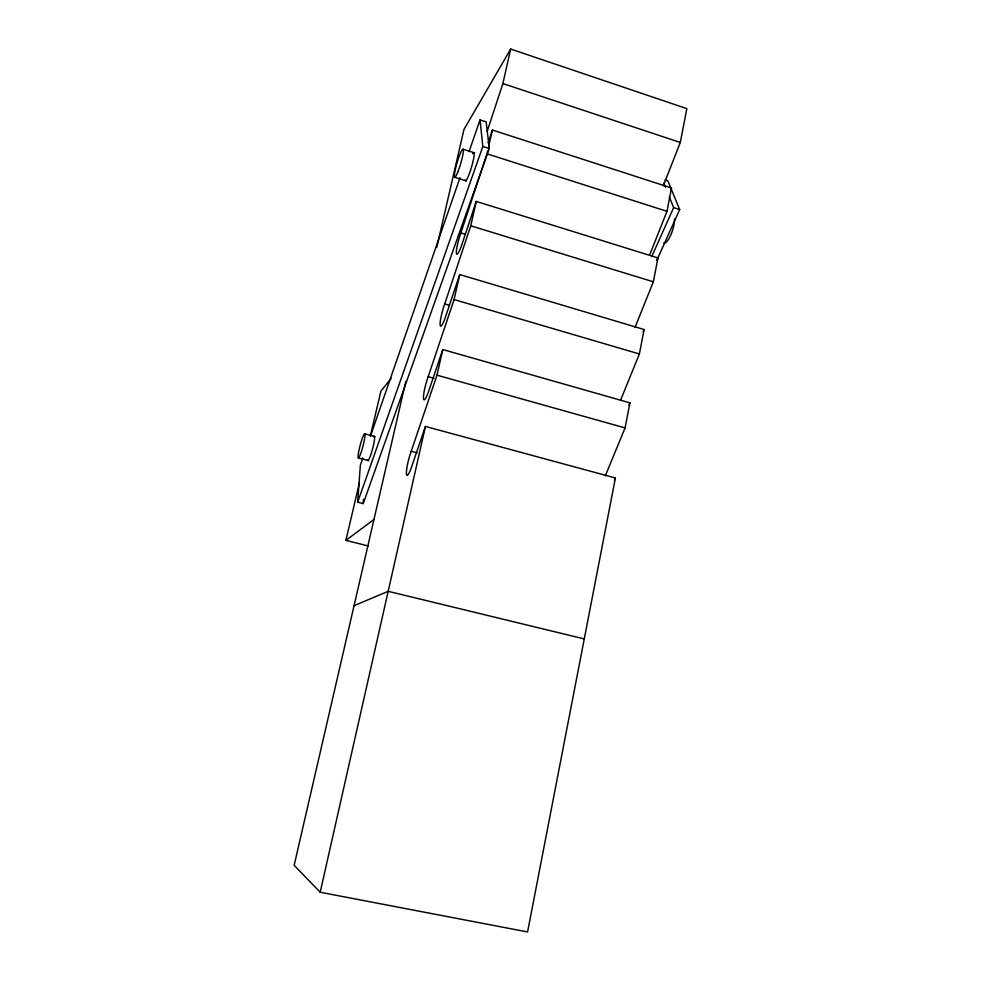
<?xml version="1.0" encoding="UTF-8"?>
<svg xmlns="http://www.w3.org/2000/svg" width="981" height="981" viewBox="0 0 981 981"><rect width="100%" height="100%" fill="white"/><g stroke="black" fill="none" stroke-linecap="round" stroke-linejoin="round"><path stroke-width="1.47" d="M362.86 457.98L360.358 465.202L357.673 502.174L363.228 503.596L363.522 499.157M605.302 475.859L625.081 427.912L629.925 402.86L442.787 349.555L436.999 375.183L411.235 451.248A15.966 2.489 -75.2 0 0 406.416 473.762A15.966 2.489 -75.2 0 0 412.265 464.908L425.423 426.441L615.394 477.992L527.57 931.95L320.186 892.244L294.153 865.291L405.84 381.339M620.519 400.334L639.379 353.982L644.112 329.53L459.733 274.57L446.429 314.178A15.708 2.342 -74.2 0 1 440.175 325.214A15.708 2.342 -74.2 0 1 444.712 303.963L470.745 225.802L476.251 201.412L657.957 257.929L653.346 281.805L634.94 327.617M649.974 254.177L666.982 211.32L671.495 187.996L492.388 130.019L488.158 142.809M663.303 185.801L680.299 142.466L686.847 108.633L510.672 49.05L463.964 129.467L436.753 247.408M320.186 892.244L425.423 426.441M442.787 349.555L429.555 388.623A15.806 2.416 -74.7 0 1 423.498 398.593A15.806 2.416 -74.7 0 1 428.17 376.716L454.08 299.573L459.733 274.57M487.68 150.841L487.005 153.821L666.982 211.32M488.685 146.377L492.388 130.019M487.128 131.528L502.885 83.557L510.672 49.05M368.206 545.951L345.901 540.384L359.414 482.762M370.499 435.478L380.898 391.149L391.186 378.359M476.251 201.412L462.897 241.522A15.659 2.269 -73.8 0 1 456.447 253.564A15.659 2.269 -73.8 0 1 460.862 232.914L486.588 155.084M370.377 436.312L460.015 177.708M469.028 151.699L480.04 119.915L486.184 121.914L489.274 148.56L363.228 503.596M357.673 502.174L482.836 146.488L480.04 119.915M670.526 190.437L671.495 187.996M656.988 260.345L657.957 257.929M643.144 331.909L644.112 329.53M628.956 405.214L629.925 402.86M614.413 480.31L615.394 477.992M651.74 256.556L673.64 207.641L669.263 196.752M657.037 259.806L679.686 209.578L667.914 180.921L665.02 179.989M345.901 540.384L373.957 519.489M354.067 605.694L388.169 591.322L584.259 638.925M358.335 457.919L368.648 460.641M364.724 433.835A12.459 1.459 -75.2 0 1 361.167 452.253A12.459 1.459 -75.2 0 1 358.727 451.567A12.459 1.459 -75.2 0 1 364.724 433.835L375.024 436.594M411.235 451.248L417.121 452.83M436.999 375.183L625.081 427.912M428.17 376.716L434.068 378.372M444.712 303.963L449.102 305.25M454.08 299.573L639.379 353.982M460.862 232.914L465.227 234.251M470.745 225.802L653.346 281.805M454.694 177.303L466.318 180.945M462.995 149.173L474.669 152.901M482.836 146.488L489.274 148.56M673.64 207.641L679.686 209.578M502.885 83.557L680.299 142.466M663.781 183.128L665.425 187.212M674.462 218.935A14.151 3.998 -71.3 0 1 670.771 235.023A14.151 3.998 -71.3 0 1 663.781 242.883M472.609 153.649A14.641 1.974 -73.5 0 1 471.836 166.022A14.641 1.974 -73.5 0 1 465.08 180.05M373.626 436.852A12.446 1.545 -75.2 0 1 372.584 448.795A12.446 1.545 -75.2 0 1 367.593 459.746M458.041 171.479A14.666 1.864 -73.6 0 0 463.118 149.247A14.666 1.864 -73.6 0 0 455.429 169.002A14.666 1.864 -73.6 0 0 458.041 171.479"/></g></svg>
